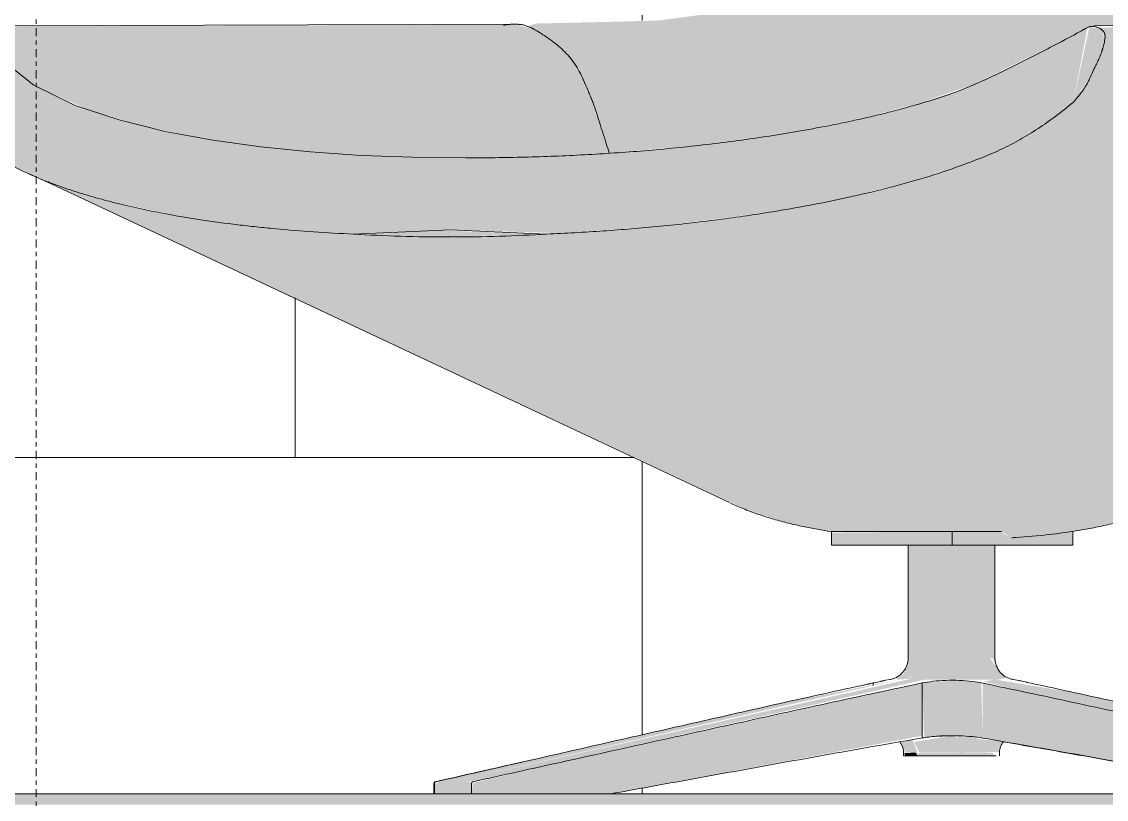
# Model space of a CAD drawing. Header units: inches. Extents: x 1814 to 6957, y -360 to 681.
# Drawn here: x 5321.33 to 5346.34, y -127.88 to -109.95 of the extents above; entities that cross this region are included whole.
import ezdxf

# ---------------------------------------------------------------- set-up
doc = ezdxf.new("R2010")
doc.units = ezdxf.units.IN
doc.header["$MEASUREMENT"] = 0
doc.linetypes.add('Dash Dot 3_16_', pattern=[0.3125, 0.1875, -0.0625, 0, -0.0625])
for name, color, linetype, lineweight in [('0-5', 250, 'Continuous', 9), ('0-7', 50, 'Continuous', 5), ('A-ANNO-SYMB-1', 150, 'Dash Dot 3_16_', 9), ('A-GENM-1', 55, 'Continuous', 9), ('A-GENM-5', 250, 'Continuous', 9), ('A-WALL-PATT-2', 251, 'Continuous', 9), ('I-FURN-1', 170, 'Continuous', 9), ('I-FURN-2', 250, 'Continuous', 9), ('I-FURN-3', 27, 'Continuous', 9)]:
    doc.layers.add(name, color=color, linetype=linetype, lineweight=lineweight)

# ---------------------------------------------------------------- blocks, each defined once
blk = doc.blocks.new('Seating-Lounge_Chair-Teknion-BBMC_Metropolitan-R2013 - Lounge Chair-V49-SECTION _ CENTER LOOKING EAST')
at = {"layer": 'I-FURN-1'}
for points in [[(-3406.213, -122.016), (-3404.143, -122.016), (-3404.158, -121.7), (-3406.927, -121.726), (-3406.906, -122.016), (-3406.222, -122.016)], [(-3402.67, -122.016), (-3401.359, -122.016), (-3401.386, -121.7), (-3402.275, -121.807), (-3402.826, -121.807), (-3403.079, -121.7), (-3404.143, -121.7), (-3404.143, -122.016), (-3403.399, -122.016)], [(-3405.006, -124.619), (-3404.866, -124.619), (-3404.866, -122.016), (-3405.146, -122.016), (-3405.145, -124.619), (-3405.015, -124.619)], [(-3404.04, -124.619), (-3403.169, -124.619), (-3403.169, -122.016), (-3404.866, -122.016), (-3404.866, -124.619), (-3404.266, -124.619)], [(-3415.869, -127.471), (-3415.689, -127.471), (-3405.351, -125.114), (-3407.982, -125.636), (-3416.047, -127.471)], [(-3412.025, -127.75), (-3412.023, -127.75), (-3404.833, -126.411), (-3404.833, -125.193), (-3413.122, -127.011), (-3415.197, -127.499), (-3415.218, -127.75), (-3412.573, -127.75)], [(-3403.438, -126.462), (-3403.471, -125.191), (-3403.98, -125.133), (-3404.707, -125.174), (-3404.833, -125.193), (-3404.791, -126.454), (-3404.145, -126.408), (-3403.685, -126.43)], [(-3393.324, -127.75), (-3393.018, -127.75), (-3393.042, -127.471), (-3403.438, -125.196), (-3403.438, -126.462), (-3396.23, -127.75), (-3394.232, -127.75)], [(-3404.94, -126.799), (-3405.055, -126.499), (-3405.29, -126.56), (-3405.364, -126.554), (-3405.22, -126.799), (-3404.977, -126.799)], [(-3404.081, -126.799), (-3403.059, -126.784), (-3402.979, -126.551), (-3403.021, -126.535), (-3403.572, -126.482), (-3403.572, -126.445), (-3403.984, -126.425), (-3404.002, -126.455), (-3404.163, -126.411), (-3405.019, -126.551), (-3404.895, -126.799), (-3404.288, -126.799)], [(-3405.095, -126.875), (-3404.94, -126.875), (-3404.977, -126.799), (-3405.25, -126.809), (-3405.22, -126.875), (-3405.099, -126.875)], [(-3404.635, -126.875), (-3403.172, -126.875), (-3403.209, -126.799), (-3404.94, -126.809), (-3404.94, -126.875), (-3404.833, -126.875)], [(-3415.721, -127.75), (-3415.723, -127.519), (-3416.076, -127.519), (-3416.079, -127.75), (-3415.723, -127.75)]]:
    blk.add_hatch(color=256, dxfattribs=at).paths.add_polyline_path(points, flags=0)
h = blk.add_hatch(color=256, dxfattribs=at)
h.paths.add_polyline_path([(-3405.218, -124.933), (-3405.256, -124.9), (-3405.256, -124.957)], flags=0)
h.paths.add_polyline_path([(-3405.371, -125.113), (-3405.145, -125.098), (-3404.95, -124.944), (-3404.866, -124.619), (-3405.146, -124.619), (-3405.256, -124.973), (-3405.417, -125.08), (-3405.394, -125.113)], flags=0)
h = blk.add_hatch(color=256, dxfattribs=at)
h.paths.add_polyline_path([(-3403.06, -125.113), (-3402.899, -125.076), (-3402.99, -125.001), (-3403.064, -124.918), (-3403.266, -124.619), (-3404.866, -124.619), (-3405.004, -124.987), (-3405.145, -125.113), (-3403.145, -125.113)], flags=0)
h.paths.add_polyline_path([(-3403.061, -124.921), (-3403.169, -124.619), (-3403.218, -124.619), (-3403.063, -124.918)], flags=0)
h = blk.add_hatch(color=256, dxfattribs=at)
h.paths.add_polyline_path([(-3415.444, -127.471), (-3415.057, -127.44), (-3404.765, -125.113), (-3405.164, -125.113), (-3415.689, -127.471)], flags=0)
h.paths.add_polyline_path([(-3392.202, -127.471), (-3401.358, -125.411), (-3403.152, -125.113), (-3403.409, -125.157), (-3402.649, -125.364), (-3395.12, -127.012), (-3393.007, -127.471), (-3392.21, -127.471)], flags=0)
h.paths.add_polyline_path([(-3401.309, -125.42), (-3402.658, -125.165), (-3401.341, -125.414)], flags=0)
h.paths.add_polyline_path([(-3401.562, -125.364), (-3402.658, -125.16), (-3401.59, -125.359)], flags=0)
h.paths.add_polyline_path([(-3402.593, -125.163), (-3402.593, -125.157), (-3402.606, -125.16)], flags=0)
h = blk.add_hatch(color=256, dxfattribs=at)
h.paths.add_polyline_path([(-3402.322, -125.233), (-3402.326, -125.229), (-3402.326, -125.232)], flags=0)
h.paths.add_polyline_path([(-3402.322, -125.226), (-3402.325, -125.223), (-3402.326, -125.226)], flags=0)
h.paths.add_polyline_path([(-3402.322, -125.219), (-3402.324, -125.217), (-3402.325, -125.219)], flags=0)
h.paths.add_polyline_path([(-3402.322, -125.211), (-3402.323, -125.21), (-3402.323, -125.211)], flags=0)
h.paths.add_polyline_path([(-3402.499, -125.2), (-3402.503, -125.196), (-3402.5, -125.2)], flags=0)
h = blk.add_hatch(color=256, dxfattribs=at)
h.paths.add_polyline_path([(-3415.227, -127.75), (-3415.218, -127.75), (-3415.229, -127.471), (-3415.869, -127.43), (-3416.067, -127.519), (-3415.224, -127.519), (-3415.227, -127.7)], flags=0)
h.paths.add_polyline_path([(-3416.081, -127.75), (-3416.079, -127.75), (-3416.086, -127.75)], flags=0)
h = blk.add_hatch(color=256, dxfattribs=at)
h.paths.add_polyline_path([(-3392.285, -127.75), (-3392.17, -127.75), (-3392.206, -127.519), (-3393.012, -127.527), (-3393.007, -127.75), (-3392.482, -127.75)], flags=0)
h.paths.add_polyline_path([(-3415.477, -127.75), (-3415.227, -127.75), (-3415.244, -127.519), (-3415.718, -127.519), (-3415.721, -127.75), (-3415.478, -127.75)], flags=0)
at = {"layer": 'I-FURN-3'}
for points in [[(-3412.047, -112.976), (-3409.888, -112.786), (-3408.647, -112.622), (-3407.396, -112.412), (-3406.136, -112.15), (-3404.922, -111.829), (-3403.687, -111.405), (-3401.823, -110.499), (-3400.892, -110.053), (-3397.214, -109.992), (-3396.16, -109.962), (-3396.113, -109.831), (-3395.661, -108.104), (-3395.293, -106.168), (-3394.918, -103.128), (-3394.746, -101.123), (-3394.624, -99.244), (-3396.055, -99.18), (-3397.708, -98.961), (-3400.299, -98.45), (-3401.452, -98.25), (-3401.983, -98.245), (-3402.585, -98.484), (-3402.987, -99.016), (-3404.065, -102.304), (-3405.115, -104.783), (-3405.662, -105.832), (-3406.618, -107.355), (-3407.695, -108.587), (-3408.493, -109.21), (-3409.274, -109.596), (-3409.864, -109.778), (-3410.889, -109.917), (-3411.742, -109.943), (-3413.723, -109.988), (-3413.97, -110.056), (-3413.603, -110.235), (-3413.121, -110.6), (-3412.841, -110.933), (-3412.509, -111.603), (-3412.327, -112.098), (-3412.048, -112.971)], [(-3402.766, -121.843), (-3401.714, -121.746), (-3400.786, -121.595), (-3399.74, -121.315), (-3399.153, -121.084), (-3398.625, -120.816), (-3397.956, -120.341), (-3397.352, -119.715), (-3396.772, -118.876), (-3396.103, -117.717), (-3395.691, -116.864), (-3395.346, -115.927), (-3395.094, -114.852), (-3394.761, -112.95), (-3394.593, -112.473), (-3394.41, -112.13), (-3394.285, -111.937), (-3393.919, -111.561), (-3393.69, -111.158), (-3393.558, -110.693), (-3393.595, -110.364), (-3393.92, -110.008), (-3394.42, -109.952), (-3395.839, -109.971), (-3400.892, -110.089), (-3400.638, -110.195), (-3400.732, -110.718), (-3401.103, -111.482), (-3401.449, -111.872), (-3402.838, -112.786), (-3404.41, -113.414), (-3405.802, -113.815), (-3407.51, -114.185), (-3409.212, -114.462), (-3410.546, -114.624), (-3412.186, -114.77), (-3415.365, -114.904), (-3415.68, -114.932), (-3404.463, -121.7), (-3402.951, -121.732), (-3402.767, -121.842)], [(-3417.946, -114.843), (-3415.719, -114.743), (-3413.135, -114.823), (-3410.877, -114.661), (-3408.357, -114.336), (-3408.193, -114.312), (-3406.828, -114.057), (-3405.145, -113.639), (-3403.929, -113.251), (-3402.663, -112.711), (-3401.356, -111.807), (-3401.02, -110.077), (-3402.663, -110.927), (-3403.929, -111.518), (-3405.453, -111.993), (-3406.901, -112.325), (-3409.366, -112.719), (-3410.877, -112.885), (-3412.621, -113.015), (-3415.363, -113.086), (-3417.946, -113.016), (-3420.083, -112.835), (-3422.029, -112.524), (-3422.599, -112.398), (-3423.35, -112.212), (-3424.363, -111.875), (-3425.314, -111.413), (-3426.63, -110.334), (-3426.949, -110.053), (-3427.332, -111.823), (-3426.63, -112.719), (-3425.72, -113.312), (-3424.727, -113.736), (-3423.685, -114.059), (-3422.029, -114.414), (-3421.19, -114.549), (-3420.328, -114.662), (-3418.934, -114.784)], [(-3401.356, -111.807), (-3400.976, -111.249), (-3400.686, -110.615), (-3400.656, -110.188), (-3400.976, -110.054), (-3401.344, -111.754)], [(-3415.719, -114.91), (-3413.648, -114.836), (-3416.049, -114.758), (-3417.694, -114.854), (-3415.721, -114.91)]]:
    blk.add_hatch(color=256, dxfattribs=at).paths.add_polyline_path(points, flags=0)
h = blk.add_hatch(color=256, dxfattribs=at)
h.paths.add_polyline_path([(-3406.927, -121.701), (-3406.906, -121.7), (-3404.463, -121.7), (-3415.717, -114.91), (-3417.946, -114.843), (-3420.36, -114.658), (-3422.372, -114.353), (-3423.142, -114.186), (-3424.209, -113.897), (-3424.975, -113.63), (-3424.455, -113.898), (-3408.835, -121.221), (-3408, -121.485), (-3407.246, -121.649)], flags=0)
h.paths.add_polyline_path([(-3415.363, -113.086), (-3412.621, -113.015), (-3412.05, -112.97), (-3412.509, -111.603), (-3412.841, -110.933), (-3412.878, -110.868), (-3413.144, -110.575), (-3413.762, -110.132), (-3414.194, -110.012), (-3426.949, -110.053), (-3425.627, -111.167), (-3425.185, -111.476), (-3424.059, -111.975), (-3422.835, -112.34), (-3421.559, -112.612), (-3420.328, -112.801), (-3419.094, -112.934), (-3417.766, -113.028), (-3415.396, -113.086)], flags=0)
h = blk.add_hatch(color=256, dxfattribs=at)
h.paths.add_polyline_path([(-3412.048, -112.976), (-3412.05, -112.967), (-3412.05, -112.97)], flags=0)
h.paths.add_polyline_path([(-3393.562, -110.66), (-3393.548, -110.555), (-3393.572, -110.572), (-3393.562, -110.659)], flags=0)
h.paths.add_polyline_path([(-3393.959, -110), (-3394.023, -109.955), (-3394.023, -109.988), (-3393.996, -109.993)], flags=0)
at = {"layer": 'I-FURN-2'}
for p, q in [((-3414.248, -110.002), (-3426.999, -110.047)), ((-3400.869, -110.042), (-3394.071, -109.937)), ((-3406.927, -121.7), (-3404.143, -121.7)), ((-3406.927, -121.7), (-3406.927, -122.016)), ((-3404.143, -121.7), (-3403.004, -121.7)), ((-3404.143, -122.016), (-3404.143, -121.7)), ((-3401.359, -121.7), (-3401.359, -122.016)), ((-3404.143, -122.016), (-3406.927, -122.016)), ((-3405.159, -122.016), (-3405.159, -124.619)), ((-3401.359, -122.016), (-3404.143, -122.016)), ((-3403.157, -124.619), (-3403.157, -122.016)), ((-3405.965, -125.249), (-3405.965, -125.193)), ((-3405.965, -125.249), (-3405.965, -125.196)), ((-3405.581, -125.113), (-3405.683, -125.129)), ((-3404.833, -126.46), (-3404.833, -125.193)), ((-3402.604, -125.134), (-3402.735, -125.113)), ((-3405.264, -126.799), (-3405.264, -126.875)), ((-3404.94, -126.875), (-3405.264, -126.875)), ((-3403.128, -126.875), (-3404.94, -126.875)), ((-3403.052, -126.875), (-3403.052, -126.799))]:
    blk.add_line(p, q, dxfattribs=at)
at = {"layer": 'I-FURN-2', "flags": 128}
for points in [[(-3415.363, -113.086), (-3416.582, -113.072), (-3417.766, -113.028), (-3418.934, -112.95), (-3420.083, -112.835), (-3421.19, -112.681), (-3422.288, -112.475), (-3423.35, -112.212), (-3424.363, -111.875), (-3425.314, -111.413), (-3426.149, -110.757), (-3426.949, -110.053)], [(-3409.279, -121.033), (-3424.916, -113.688), (-3425.437, -113.449)], [(-3417.946, -114.843), (-3415.719, -114.743), (-3413.492, -114.843)], [(-3405.581, -125.113), (-3405.561, -125.11), (-3405.541, -125.105), (-3405.522, -125.1), (-3405.503, -125.094), (-3405.484, -125.088), (-3405.465, -125.08), (-3405.447, -125.072), (-3405.429, -125.064), (-3405.412, -125.054), (-3405.394, -125.044), (-3405.378, -125.033), (-3405.361, -125.021), (-3405.346, -125.009), (-3405.33, -124.996), (-3405.315, -124.983), (-3405.301, -124.969), (-3405.287, -124.954), (-3405.274, -124.939), (-3405.262, -124.923), (-3405.25, -124.907), (-3405.239, -124.891), (-3405.228, -124.874), (-3405.219, -124.856), (-3405.209, -124.839), (-3405.201, -124.82), (-3405.193, -124.802), (-3405.186, -124.783), (-3405.18, -124.764), (-3405.175, -124.745), (-3405.17, -124.725), (-3405.166, -124.706), (-3405.163, -124.686), (-3405.161, -124.666), (-3405.16, -124.646), (-3405.159, -124.626), (-3405.159, -124.619)], [(-3403.157, -124.619), (-3403.157, -124.639), (-3403.155, -124.659), (-3403.153, -124.679), (-3403.151, -124.699), (-3403.147, -124.719), (-3403.143, -124.738), (-3403.137, -124.758), (-3403.132, -124.777), (-3403.125, -124.796), (-3403.117, -124.814), (-3403.109, -124.832), (-3403.1, -124.85), (-3403.091, -124.868), (-3403.081, -124.885), (-3403.07, -124.902), (-3403.058, -124.918), (-3403.046, -124.934), (-3403.033, -124.949), (-3403.019, -124.964), (-3403.005, -124.978), (-3402.991, -124.992), (-3402.976, -125.005), (-3402.96, -125.017), (-3402.944, -125.029), (-3402.927, -125.04), (-3402.91, -125.051), (-3402.893, -125.06), (-3402.875, -125.069), (-3402.857, -125.078), (-3402.838, -125.085), (-3402.819, -125.092), (-3402.8, -125.098), (-3402.781, -125.104), (-3402.762, -125.108), (-3402.742, -125.112), (-3402.735, -125.113)], [(-3405.264, -126.799), (-3405.264, -126.783), (-3405.265, -126.767), (-3405.267, -126.752), (-3405.269, -126.736), (-3405.272, -126.721), (-3405.275, -126.706), (-3405.279, -126.69), (-3405.284, -126.675), (-3405.289, -126.661), (-3405.295, -126.646), (-3405.301, -126.632), (-3405.308, -126.618), (-3405.316, -126.604), (-3405.324, -126.591), (-3405.332, -126.578), (-3405.341, -126.565), (-3405.351, -126.553)], [(-3402.962, -126.549), (-3402.972, -126.562), (-3402.981, -126.574), (-3402.99, -126.587), (-3402.998, -126.601), (-3403.006, -126.614), (-3403.013, -126.628), (-3403.019, -126.642), (-3403.025, -126.657), (-3403.031, -126.671), (-3403.035, -126.686), (-3403.04, -126.701), (-3403.043, -126.717), (-3403.046, -126.732), (-3403.048, -126.748), (-3403.05, -126.763), (-3403.051, -126.779), (-3403.052, -126.794), (-3403.052, -126.799)], [(-3416.095, -127.75), (-3416.095, -127.7), (-3416.093, -127.519)], [(-3416.076, -127.519), (-3416.079, -127.7), (-3416.079, -127.75)], [(-3415.227, -127.75), (-3415.227, -127.7), (-3415.224, -127.519)]]:
    blk.add_lwpolyline(points, dxfattribs=at)
at = {"layer": 'I-FURN-2'}
for points, knots in [([(-3414.09, -110.012), (-3414.097, -110.011), (-3414.11, -110.009), (-3414.137, -110.007), (-3414.187, -110.003), (-3414.26, -110.001), (-3414.351, -110.006), (-3414.426, -110.017), (-3414.47, -110.028), (-3414.486, -110.033)], [0.43902439, 0.43902439, 0.43902439, 0.43902439, 0.43978659, 0.44054878, 0.44207317, 0.44512195, 0.44817073, 0.45121951, 0.45290306, 0.45290306, 0.45290306, 0.45290306]), ([(-3414.343, -110.007), (-3414.316, -110.004), (-3414.258, -110.001), (-3414.187, -110.003), (-3414.13, -110.007), (-3414.09, -110.011), (-3414.05, -110.017), (-3413.996, -110.03), (-3413.901, -110.061), (-3413.762, -110.129), (-3413.624, -110.214), (-3413.518, -110.287), (-3413.415, -110.358), (-3413.29, -110.45), (-3413.142, -110.573), (-3413.003, -110.71), (-3412.875, -110.864), (-3412.763, -111.042), (-3412.663, -111.241), (-3412.586, -111.416), (-3412.527, -111.557), (-3412.491, -111.644), (-3412.462, -111.714), (-3412.435, -111.784), (-3412.389, -111.91), (-3412.328, -112.093), (-3412.271, -112.278), (-3412.224, -112.425), (-3412.189, -112.534), (-3412.153, -112.643), (-3412.107, -112.789), (-3412.073, -112.898), (-3412.05, -112.97)], [0.5520894, 0.5520894, 0.5520894, 0.5520894, 0.554878, 0.5579268, 0.5594512, 0.5609756, 0.5625, 0.5640244, 0.5670732, 0.5731707, 0.5792683, 0.5823171, 0.5853659, 0.5914634, 0.597561, 0.6036585, 0.6097561, 0.6158537, 0.6219512, 0.6280488, 0.6310976, 0.6341463, 0.6356707, 0.6371951, 0.6402439, 0.6463415, 0.652439, 0.6554878, 0.6585366, 0.6615854, 0.6646341, 0.6707317, 0.6707317, 0.6707317, 0.6707317]), ([(-3400.976, -110.054), (-3401.219, -110.188), (-3401.584, -110.386), (-3402.073, -110.64), (-3402.441, -110.824), (-3402.811, -111.008), (-3403.307, -111.253), (-3403.928, -111.532), (-3404.553, -111.74), (-3405.054, -111.885), (-3405.427, -111.988), (-3405.797, -112.084), (-3406.167, -112.17), (-3406.535, -112.25), (-3407.024, -112.351), (-3407.632, -112.466), (-3408.358, -112.585), (-3409.081, -112.69), (-3409.801, -112.78), (-3410.523, -112.858), (-3411.238, -112.923), (-3411.932, -112.975), (-3412.62, -113.016), (-3413.311, -113.048), (-3414.227, -113.078), (-3414.91, -113.086), (-3415.363, -113.086)], [0, 0, 0, 0, 0.05, 0.075, 0.1, 0.125, 0.15, 0.2, 0.25, 0.275, 0.3, 0.325, 0.35, 0.375, 0.4, 0.45, 0.5, 0.55, 0.6, 0.65, 0.7, 0.75, 0.8, 0.85, 0.9, 1, 1, 1, 1]), ([(-3401.356, -111.807), (-3401.301, -111.747), (-3401.224, -111.656), (-3401.142, -111.547), (-3401.098, -111.483), (-3401.067, -111.435), (-3401.037, -111.386), (-3401.001, -111.32), (-3400.944, -111.2), (-3400.886, -111.062), (-3400.819, -110.925), (-3400.776, -110.839), (-3400.744, -110.77), (-3400.722, -110.718), (-3400.706, -110.675), (-3400.695, -110.645), (-3400.69, -110.628), (-3400.686, -110.615), (-3400.683, -110.601), (-3400.678, -110.584), (-3400.668, -110.552), (-3400.655, -110.504), (-3400.64, -110.446), (-3400.627, -110.389), (-3400.619, -110.333), (-3400.616, -110.281), (-3400.621, -110.242), (-3400.628, -110.218), (-3400.633, -110.205), (-3400.638, -110.195), (-3400.643, -110.187), (-3400.65, -110.175), (-3400.664, -110.156), (-3400.688, -110.131), (-3400.723, -110.106), (-3400.777, -110.079), (-3400.858, -110.057), (-3400.935, -110.052), (-3400.976, -110.054)], [0, 0, 0, 0, 0.1, 0.15, 0.175, 0.2, 0.225, 0.25, 0.3, 0.4, 0.45, 0.5, 0.525, 0.55, 0.575, 0.5875, 0.59375, 0.6, 0.60625, 0.6125, 0.625, 0.65, 0.675, 0.7, 0.725, 0.75, 0.775, 0.7875, 0.79375, 0.8, 0.80625, 0.8125, 0.825, 0.85, 0.875, 0.9, 0.95, 1, 1, 1, 1]), ([(-3427.332, -111.823), (-3427.232, -111.998), (-3427.07, -112.241), (-3426.827, -112.527), (-3426.633, -112.723), (-3426.422, -112.897), (-3426.195, -113.048), (-3425.959, -113.184), (-3425.721, -113.314), (-3425.48, -113.435), (-3425.233, -113.543), (-3424.981, -113.642), (-3424.728, -113.737), (-3424.472, -113.827), (-3424.126, -113.937), (-3423.687, -114.062), (-3423.149, -114.197), (-3422.419, -114.355), (-3421.566, -114.505), (-3420.761, -114.613), (-3420.183, -114.678), (-3419.602, -114.736), (-3418.861, -114.795), (-3418.253, -114.829), (-3417.946, -114.843)], [0, 0, 0, 0, 0.055556, 0.083333, 0.111111, 0.138889, 0.166667, 0.194444, 0.222222, 0.25, 0.277778, 0.305556, 0.333333, 0.361111, 0.388889, 0.444444, 0.5, 0.555556, 0.666667, 0.75, 0.791667, 0.833333, 0.916667, 1, 1, 1, 1]), ([(-3413.492, -114.843), (-3413.057, -114.825), (-3412.403, -114.788), (-3411.533, -114.722), (-3410.877, -114.663), (-3410.218, -114.594), (-3409.554, -114.514), (-3408.876, -114.421), (-3408.135, -114.305), (-3407.342, -114.165), (-3406.628, -114.017), (-3406.056, -113.887), (-3405.626, -113.781), (-3405.194, -113.663), (-3404.76, -113.539), (-3404.397, -113.425), (-3404.106, -113.324), (-3403.815, -113.217), (-3403.445, -113.078), (-3403.078, -112.922), (-3402.79, -112.781), (-3402.508, -112.626), (-3402.021, -112.328), (-3401.618, -112.028), (-3401.356, -111.807)], [0, 0, 0, 0, 0.111111, 0.166667, 0.222222, 0.277778, 0.333333, 0.388889, 0.444444, 0.513889, 0.583333, 0.618056, 0.652778, 0.6875, 0.722222, 0.756944, 0.774306, 0.791667, 0.826389, 0.861111, 0.878472, 0.895833, 0.930556, 1, 1, 1, 1]), ([(-3412.048, -112.976), (-3412.049, -112.974), (-3412.072, -112.899), (-3412.107, -112.789), (-3412.153, -112.643), (-3412.177, -112.571), (-3412.189, -112.534)], [0.32911791, 0.32911791, 0.32911791, 0.32911791, 0.32926829, 0.33536585, 0.33841463, 0.34146341, 0.34146341, 0.34146341, 0.34146341]), ([(-3396.658, -118.689), (-3396.696, -118.751), (-3396.774, -118.88), (-3396.893, -119.073), (-3396.997, -119.234), (-3397.082, -119.36), (-3397.17, -119.481), (-3397.283, -119.63), (-3397.469, -119.861), (-3397.713, -120.128), (-3398.026, -120.406), (-3398.299, -120.61), (-3398.522, -120.756), (-3398.693, -120.856), (-3398.866, -120.949), (-3399.04, -121.036), (-3399.215, -121.117), (-3399.45, -121.214), (-3399.865, -121.365), (-3400.339, -121.498), (-3400.83, -121.606), (-3401.325, -121.696), (-3401.922, -121.778), (-3402.459, -121.824), (-3402.734, -121.842), (-3402.766, -121.844)], [0.7109068, 0.7109068, 0.7109068, 0.7109068, 0.7171053, 0.7236842, 0.7302632, 0.7335526, 0.7368421, 0.7434211, 0.75, 0.7631579, 0.7763158, 0.7894737, 0.7960526, 0.8026316, 0.8092105, 0.8157895, 0.8223684, 0.8289474, 0.8421053, 0.8684211, 0.8815789, 0.8947368, 0.9210526, 0.9473684, 0.9508558, 0.9508558, 0.9508558, 0.9508558]), ([(-3406.927, -121.702), (-3407.147, -121.668), (-3407.476, -121.61), (-3407.919, -121.51), (-3408.254, -121.42), (-3408.591, -121.314), (-3408.924, -121.192), (-3409.142, -121.098), (-3409.25, -121.048)], [0.09828512, 0.09828512, 0.09828512, 0.09828512, 0.12195122, 0.13414634, 0.14634146, 0.15853659, 0.17073171, 0.18292683, 0.18292683, 0.18292683, 0.18292683]), ([(-3402.322, -125.199), (-3402.393, -125.183), (-3402.514, -125.157), (-3402.593, -125.137), (-3402.605, -125.134), (-3402.605, -125.134)], [-1, -1, -1, -1, -0.8, -0.6, -0.5048044, -0.5048044, -0.5048044, -0.5048044]), ([(-3402.605, -125.134), (-3402.605, -125.134), (-3402.593, -125.137), (-3402.514, -125.158), (-3402.393, -125.184), (-3402.322, -125.199)], [-0.5007761, -0.5007761, -0.5007761, -0.5007761, -0.4, -0.2, 0, 0, 0, 0]), ([(-3404.833, -126.46), (-3405.491, -126.574), (-3406.808, -126.804), (-3408.786, -127.163), (-3410.524, -127.478), (-3411.603, -127.674), (-3412.023, -127.75)], [-1, -1, -1, -1, -0.75, -0.5, -0.25, -0.0905318, -0.0905318, -0.0905318, -0.0905318]), ([(-3404.433, -126.42), (-3404.392, -126.417), (-3404.31, -126.413), (-3404.228, -126.412), (-3404.188, -126.412)], [-0.6847267, -0.6847267, -0.6847267, -0.6847267, -0.6, -0.52257, -0.52257, -0.52257, -0.52257]), ([(-3396.23, -127.75), (-3396.65, -127.674), (-3397.732, -127.478), (-3399.473, -127.164), (-3401.457, -126.806), (-3402.778, -126.576), (-3403.438, -126.462)], [-0.9092635, -0.9092635, -0.9092635, -0.9092635, -0.75, -0.5, -0.25, 0, 0, 0, 0]), ([(-3402.959, -126.55), (-3402.464, -126.636), (-3401.309, -126.837), (-3399.492, -127.165), (-3397.751, -127.479), (-3396.671, -127.674), (-3396.25, -127.75)], [-0.9374299, -0.9374299, -0.9374299, -0.9374299, -0.75, -0.5, -0.25, -0.0908401, -0.0908401, -0.0908401, -0.0908401]), ([(-3416.093, -127.519), (-3416.092, -127.511), (-3416.09, -127.5), (-3416.084, -127.487), (-3416.076, -127.476), (-3416.069, -127.472), (-3416.063, -127.471)], [-1, -1, -1, -1, -0.666667, -0.5, -0.333333, 0, 0, 0, 0]), ([(-3416.047, -127.471), (-3416.052, -127.472), (-3416.06, -127.476), (-3416.068, -127.487), (-3416.074, -127.5), (-3416.076, -127.511), (-3416.076, -127.519)], [-1, -1, -1, -1, -0.666667, -0.5, -0.333333, 0, 0, 0, 0]), ([(-3415.224, -127.519), (-3415.224, -127.511), (-3415.222, -127.5), (-3415.216, -127.487), (-3415.208, -127.476), (-3415.2, -127.472), (-3415.194, -127.471)], [-1, -1, -1, -1, -0.666667, -0.5, -0.333333, 0, 0, 0, 0])]:
    blk.add_open_spline(points, degree=3, knots=knots, dxfattribs=at)
for points in [[(-3417.946, -114.843), (-3417.239, -114.886), (-3416.498, -114.909), (-3415.721, -114.91)], [(-3415.717, -114.91), (-3414.94, -114.909), (-3414.199, -114.886), (-3413.494, -114.843)], [(-3405.965, -125.193), (-3406.638, -125.339), (-3407.982, -125.633), (-3409.999, -126.093), (-3412.015, -126.551), (-3414.031, -127.011), (-3415.375, -127.317), (-3416.047, -127.471)], [(-3415.194, -127.471), (-3414.504, -127.317), (-3413.122, -127.011), (-3411.051, -126.551), (-3408.979, -126.093), (-3406.906, -125.634), (-3405.524, -125.339), (-3404.833, -125.193)], [(-3406.166, -125.239), (-3406.099, -125.225), (-3406.032, -125.21), (-3405.965, -125.196)], [(-3405.965, -125.196), (-3405.894, -125.18), (-3405.773, -125.154), (-3405.677, -125.129), (-3405.678, -125.128), (-3405.773, -125.152), (-3405.893, -125.178), (-3405.965, -125.193)], [(-3404.833, -125.193), (-3404.759, -125.178), (-3404.59, -125.152), (-3404.29, -125.128), (-3403.978, -125.129), (-3403.681, -125.154), (-3403.511, -125.18), (-3403.438, -125.196)], [(-3403.438, -125.196), (-3402.745, -125.342), (-3401.358, -125.637), (-3399.278, -126.096), (-3397.2, -126.553), (-3395.121, -127.012), (-3393.735, -127.318), (-3393.042, -127.471)], [(-3392.202, -127.471), (-3392.876, -127.318), (-3394.225, -127.012), (-3396.249, -126.553), (-3398.272, -126.096), (-3400.297, -125.638), (-3401.647, -125.344), (-3402.322, -125.199)], [(-3404.313, -126.411), (-3404.378, -126.413), (-3404.505, -126.42), (-3404.682, -126.438), (-3404.785, -126.452), (-3404.833, -126.46)], [(-3403.976, -126.411), (-3404.032, -126.409), (-3404.145, -126.408), (-3404.257, -126.409), (-3404.313, -126.411)], [(-3404.128, -126.411), (-3404.085, -126.412), (-3404.042, -126.413), (-3403.999, -126.414)], [(-3403.438, -126.462), (-3403.511, -126.45), (-3403.678, -126.428), (-3403.875, -126.415), (-3403.976, -126.411)], [(-3416.063, -127.471), (-3415.39, -127.318), (-3414.717, -127.165), (-3414.044, -127.012)]]:
    blk.add_open_spline(points, degree=3, dxfattribs=at)
blk = doc.blocks.new('Parking_Stall_Multiple - STANDARD-1982617-SECTION _ CENTER LOOKING EAST')
at = {"layer": 'A-GENM-1'}
blk.add_hatch(color=256, dxfattribs=at).paths.add_polyline_path([(-3144.824, -128), (-3044.156, -128), (-3044.156, -127.75), (-3144.824, -127.75)], flags=0)
at = {"layer": 'A-GENM-5'}
blk.add_line((-3144.824, -127.75), (-3044.156, -127.75), dxfattribs=at)
blk = doc.blocks.new('CTR - 1st Phase - Common Walls_rvt-2-SECTION _ CENTER LOOKING EAST')
at = {"layer": '0-5'}
for name, p in [('Seating-Lounge_Chair-Teknion-BBMC_Metropolitan-R2013 - Lounge Chair-V49-SECTION _ CENTER LOOKING EAST', (0, 0)), ('Parking_Stall_Multiple - STANDARD-1982617-SECTION _ CENTER LOOKING EAST', (-327, 0))]:
    blk.add_blockref(name, p, dxfattribs=at)
blk = doc.blocks.new('CTR - 1st Phase -Stairs _ Elevators_rvt-2-SECTION _ CENTER LOOKING EAST')
at = {"layer": 'A-WALL-PATT-2'}
h = blk.add_hatch(dxfattribs=at)
h.set_pattern_fill('FP_98', color=256, style=0, pattern_type=2)
h.set_pattern_definition([(0, (-3208.374, 0), (0, 8), []), (90, (-3208.374, 0), (-8, 8), [8, -8])])
h.paths.add_polyline_path([(-3412.023, -127.75), (-3396.254, -127.749), (-3402.959, -126.564), (-3403.106, -126.799), (-3403.172, -126.81), (-3403.209, -126.875), (-3405.25, -126.875), (-3405.286, -126.723), (-3405.387, -126.558), (-3411.741, -127.699)], flags=0)
h.paths.add_polyline_path([(-3471.824, -127.75), (-3416.086, -127.75), (-3416.047, -127.467), (-3405.693, -125.134), (-3405.682, -125.158), (-3405.333, -125.055), (-3405.204, -124.868), (-3405.146, -124.619), (-3405.164, -122.016), (-3406.927, -122.016), (-3406.927, -121.701), (-3408, -121.485), (-3408.835, -121.221), (-3409.408, -120.972), (-3421.387, -115.324), (-3425.72, -113.312), (-3426.63, -112.719), (-3427.332, -111.823), (-3427.393, -111.413), (-3427.364, -110.979), (-3427.278, -110.369), (-3427.11, -110.085), (-3426.949, -110.053), (-3413.587, -109.971), (-3413.144, -109.945), (-3410.868, -109.916), (-3410.167, -109.831), (-3409.457, -109.663), (-3408.859, -109.41), (-3408.224, -109.022), (-3407.513, -108.427), (-3406.425, -107.096), (-3405.286, -105.136), (-3404.741, -103.97), (-3403.827, -101.623), (-3403.227, -99.775), (-3402.961, -98.934), (-3402.545, -98.436), (-3401.895, -98.215), (-3400.456, -98.365), (-3398.632, -98.641), (-3396.015, -99.18), (-3395.696, -99.204), (-3394.624, -99.244), (-3393.168, -99.171), (-3391.98, -98.984), (-3391.318, -98.744), (-3391.137, -98.59), (-3391.092, -98.455), (-3391.041, -98.26), (-3390.818, -98.227), (-3388.954, -98.512), (-3388.956, -103.39), (-3389.065, -106.014), (-3389.307, -108.594), (-3389.329, -109.066), (-3378.28, -109.97), (-3374.997, -109.867), (-3374.292, -109.775), (-3373.349, -109.493), (-3372.614, -109.053), (-3371.902, -108.429), (-3371.084, -107.379), (-3370.534, -106.439), (-3369.911, -105.245), (-3369.226, -103.649), (-3368.631, -101.958), (-3367.53, -98.606), (-3367.219, -98.208), (-3366.899, -97.957), (-3366.553, -97.79), (-3366.259, -97.725), (-3366.017, -97.723), (-3363.506, -97.995), (-3362.68, -98.394), (-3362.49, -98.563), (-3362.6, -101.412), (-3362.81, -104.076), (-3363.107, -106.346), (-3363.539, -108.524), (-3363.787, -109.458), (-3364.09, -110.435), (-3364.439, -111.388), (-3364.842, -112.326), (-3365.287, -113.21), (-3365.788, -114.064), (-3366.343, -114.878), (-3366.96, -115.657), (-3367.664, -116.421), (-3368.401, -117.112), (-3369.162, -117.729), (-3370.141, -118.411), (-3371.19, -119.03), (-3372.296, -119.583), (-3373.6, -120.139), (-3374.651, -120.504), (-3375.717, -120.832), (-3376.623, -121.124), (-3376.591, -124.71), (-3376.449, -125.018), (-3376.388, -125.1), (-3376.249, -125.134), (-3373.772, -125.503), (-3361.351, -127.511), (-3361.31, -127.75), (-3359.712, -127.75), (-3359.712, -32), (-3407.86, -32), (-3407.86, -17), (-3401.36, -17), (-3401.36, -16), (-3473.324, -16), (-3473.324, -127.75)], flags=0)
h.paths.add_polyline_path([(-3389.537, -127.75), (-3389.536, -127.75), (-3389.503, -127.471), (-3378.73, -124.986), (-3378.613, -124.806), (-3378.575, -124.624), (-3378.608, -121.306), (-3391.825, -116.057), (-3392.706, -117.155), (-3393.741, -118.18), (-3394.844, -119.032), (-3397.148, -120.323), (-3398.324, -120.819), (-3400.449, -121.519), (-3400.973, -121.63), (-3401.359, -121.722), (-3401.359, -122.016), (-3403.169, -122.016), (-3403.145, -124.686), (-3403.169, -124.713), (-3402.968, -125.016), (-3402.784, -125.127), (-3401.815, -125.309), (-3394.613, -126.924), (-3392.21, -127.471), (-3392.168, -127.75), (-3390.978, -127.75)], flags=0)
h.paths.add_polyline_path([(-3371.156, -127.75), (-3363.347, -127.75), (-3376.552, -126.048), (-3376.555, -126.132), (-3376.623, -126.314), (-3376.623, -126.869), (-3378.575, -126.869), (-3378.615, -126.185), (-3383.258, -127.019), (-3387.146, -127.75), (-3371.378, -127.75)], flags=0)
h.paths.add_polyline_path([(-3498.324, -127.75), (-3489.324, -127.75), (-3489.324, -16), (-3499.324, -16), (-3499.324, -41), (-3498.324, -41), (-3498.324, -127.152)], flags=0)
h.paths.add_polyline_path([(-3404.002, -126.455), (-3404.002, -126.41), (-3404.081, -126.429)], flags=0)
h.paths.add_polyline_path([(-3376.976, -126.146), (-3376.793, -126.083), (-3376.831, -126.061), (-3376.94, -126.118)], flags=0)
h.paths.add_polyline_path([(-3376.702, -126.048), (-3376.717, -126.034), (-3376.704, -126.048)], flags=0)
h.paths.add_polyline_path([(-3404.646, -125.113), (-3404.809, -125.155), (-3404.678, -125.123)], flags=0)
h.paths.add_polyline_path([(-3403.688, -125.113), (-3404.742, -125.155), (-3404.678, -125.169), (-3404.288, -125.132), (-3403.688, -125.133)], flags=0)
h.paths.add_polyline_path([(-3403.178, -125.251), (-3403.688, -125.113), (-3403.685, -125.157), (-3403.311, -125.223)], flags=0)
h.paths.add_polyline_path([(-3402.593, -125.182), (-3402.593, -125.179), (-3402.658, -125.17)], flags=0)
h.paths.add_polyline_path([(-3405.394, -125.113), (-3405.61, -125.148), (-3405.417, -125.117)], flags=0)
h.paths.add_polyline_path([(-3405.371, -125.113), (-3405.61, -125.153), (-3405.394, -125.117)], flags=0)
h.paths.add_polyline_path([(-3405.364, -125.027), (-3405.204, -124.838), (-3405.256, -124.957), (-3405.348, -125.017)], flags=0)
h.paths.add_polyline_path([(-3369.267, -117.691), (-3368.73, -117.237), (-3369.23, -117.66)], flags=0)
h.paths.add_polyline_path([(-3364.927, -112.242), (-3364.785, -111.891), (-3364.865, -112.088)], flags=0)
h.paths.add_polyline_path([(-3364.338, -111.039), (-3364.13, -110.447), (-3364.327, -111.008)], flags=0)
h.paths.add_polyline_path([(-3364.134, -110.361), (-3364.028, -109.978), (-3364.134, -110.357)], flags=0)
h.paths.add_polyline_path([(-3363.714, -108.701), (-3363.472, -107.7), (-3363.708, -108.676)], flags=0)
h.paths.add_polyline_path([(-3389.983, -106.174), (-3389.845, -105.064), (-3389.98, -106.15)], flags=0)
h.paths.add_polyline_path([(-3479.224, 109.875), (-3408.924, 109.875), (-3408.924, 118.812), (-3453.226, 118.812), (-3453.226, 118.656), (-3455.259, 118.698), (-3455.331, 118.728), (-3455.45, 118.696), (-3455.796, 118.661), (-3456.105, 118.702), (-3456.399, 118.812), (-3457.469, 118.812), (-3457.469, 118.656), (-3459.502, 118.698), (-3459.573, 118.728), (-3459.693, 118.696), (-3460.017, 118.658), (-3460.348, 118.702), (-3460.641, 118.812), (-3461.469, 118.812), (-3461.469, 118.656), (-3463.502, 118.698), (-3463.573, 118.728), (-3463.693, 118.696), (-3464, 118.656), (-3464.348, 118.702), (-3464.694, 118.853), (-3465.035, 119.16), (-3465.164, 119.328), (-3465.298, 119.652), (-3465.344, 120), (-3465.298, 120.348), (-3465.147, 120.694), (-3464.84, 121.035), (-3464.672, 121.164), (-3464.238, 121.313), (-3464, 121.344), (-3463.652, 121.34), (-3462.625, 121.344), (-3461.469, 121.344), (-3461.469, 121.187), (-3460.615, 121.187), (-3460.307, 121.304), (-3460, 121.344), (-3459.652, 121.34), (-3458.625, 121.344), (-3457.469, 121.344), (-3457.469, 121.187), (-3456.372, 121.187), (-3456.065, 121.304), (-3455.757, 121.344), (-3455.41, 121.34), (-3454.382, 121.344), (-3453.226, 121.344), (-3453.226, 121.187), (-3408.924, 121.187), (-3408.924, 122), (-3479.224, 122), (-3479.224, 114.388)], flags=0)
h.paths.add_polyline_path([(-3462.702, 119.652), (-3462.666, 120.119), (-3462.656, 120), (-3462.696, 119.693)], flags=0)

msp = doc.modelspace()

# ---------------------------------------------------------------- linework, layer by layer
at = {"layer": 'A-ANNO-SYMB-1'}
msp.add_line((5321.662, 423.721), (5321.662, -138.546), dxfattribs=at)

# ---------------------------------------------------------------- block references
at = {"layer": '0-7'}
for name in ['CTR - 1st Phase - Common Walls_rvt-2-SECTION _ CENTER LOOKING EAST', 'CTR - 1st Phase -Stairs _ Elevators_rvt-2-SECTION _ CENTER LOOKING EAST']:
    msp.add_blockref(name, (8746.925, 0), dxfattribs=at)

doc.saveas('drawing.dxf')
